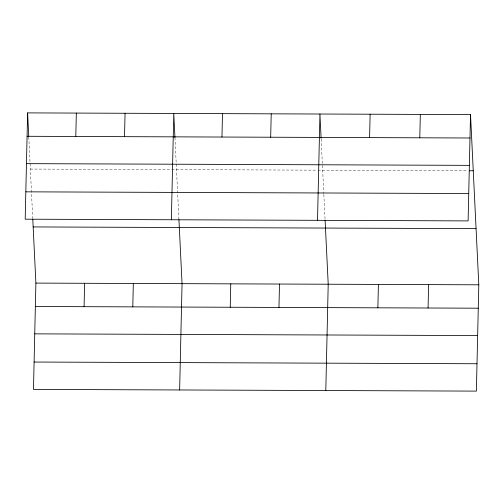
<?xml version="1.0" encoding="UTF-8"?>
<svg xmlns="http://www.w3.org/2000/svg" width="504" height="504" viewBox="0 0 504 504"><rect width="100%" height="100%" fill="white"/><g stroke="black" fill="none" stroke-linecap="round" stroke-linejoin="round"><path stroke-width="0.38" stroke-dasharray="2.52 1.89" d="M30.341 169.061L171.001 169.602M171.788 169.602L317.161 170.163M317.948 170.169L467.762 170.749M321.149 138.984L323.807 193.649M323.845 194.431L325.061 219.454M174.951 137.636L178.901 218.893M28.791 137.075L32.741 218.327"/><path stroke-width="0.76" d="M27.613 112.89L25.2 219.19L468.109 220.903L470.522 114.597L27.613 112.89L28.753 136.294M32.779 219.108L35.891 283.097L33.478 389.403L476.387 391.11L478.8 284.81L470.522 114.597M75.802 136.471L76.331 113.079M84.08 306.684L84.609 283.286M124.52 136.66L125.055 113.268M132.798 306.873L133.327 283.475M171.36 219.757L173.773 113.457L174.951 137.636M179.638 389.964L182.051 283.664L178.939 219.675M221.962 137.038L222.491 113.639M230.24 307.245L230.769 283.853M270.679 137.227L271.215 113.828M278.958 307.434L279.493 284.042M317.52 220.317L319.933 114.017L321.111 138.203M325.798 390.531L328.211 284.224L325.099 220.235M369.596 137.605L370.131 114.213M377.874 307.818L378.409 284.42M419.794 137.8L420.323 114.408M428.072 308.013L428.602 284.615M27.084 136.288L469.993 137.995M26.46 163.643L469.369 165.356M469.331 170.755L473.256 170.768M25.824 191.835L468.733 193.542M33.157 226.932L476.066 228.64M35.891 283.097L478.8 284.81M35.362 306.495L478.271 308.202M34.738 333.856L477.647 335.563M34.096 362.042L477.011 363.749"/></g></svg>
